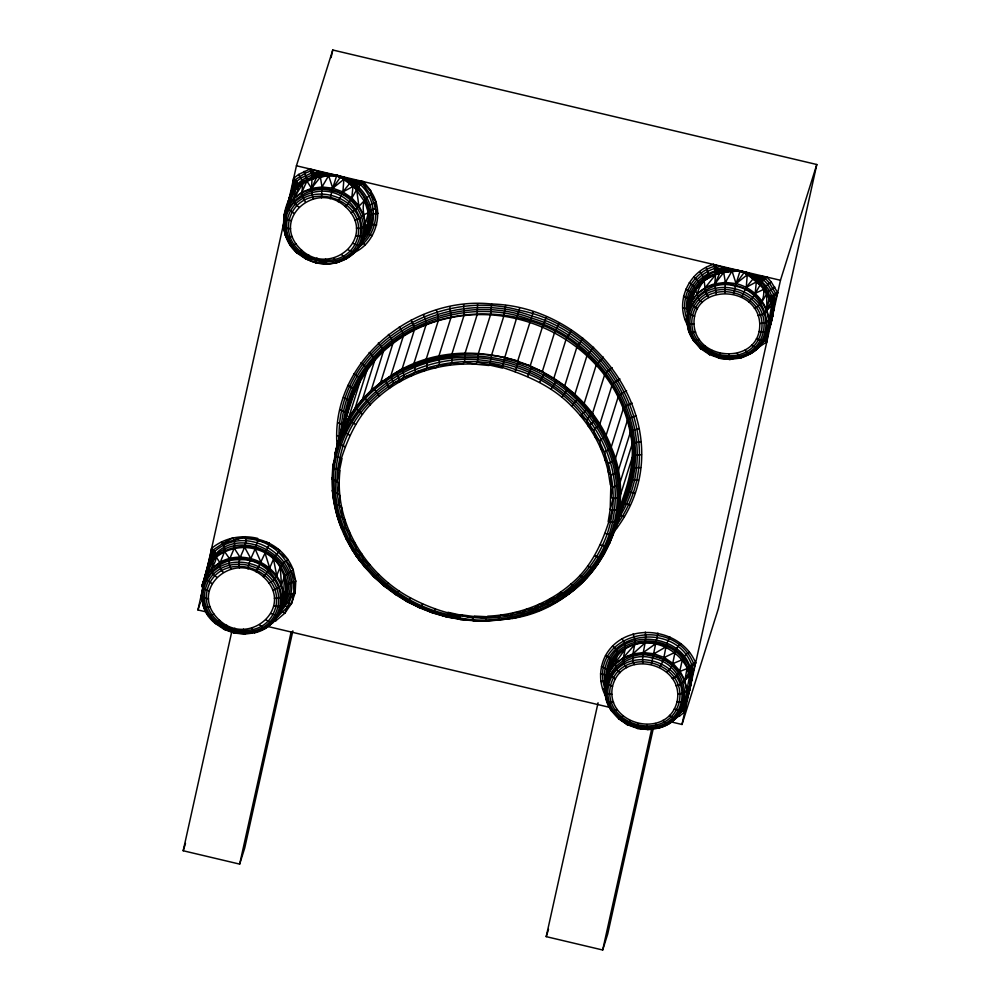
<?xml version="1.0" encoding="UTF-8"?>
<svg xmlns="http://www.w3.org/2000/svg" width="1000" height="1000" viewBox="0 0 1000 1000"><rect width="100%" height="100%" fill="white"/><g stroke="black" fill="none" stroke-linecap="round" stroke-linejoin="round"><path stroke-width="1.5" d="M605.438 684.262C595.15 632.55 674.425 619.288 691.688 664.587C694.663 680.675 685.962 696.025 684.75 712.013L679.8 715.788L678.475 714.262L683.213 710.65C689.825 695.35 690.462 678.525 695.638 662.9C681.213 627.137 624.587 620.688 605.513 655.612C618.263 660.088 607.137 673.875 605.5 682.138L607.137 684.075L612.537 686.363C604.5 724.875 667.55 740.45 677.075 701.625C685.113 663.112 622.075 647.55 612.537 686.363M761.7 342.887L765.275 340.5L770.062 325.775L773.7 309.45L773.7 298.275L775.688 293.512L769.475 283.1L765.337 278.512C749.525 274.438 731.237 264.137 715.612 273.775C694.8 279.513 689.013 303.25 686.812 321.812L690.037 323.738L694 324.125C696.188 362.775 761.15 364.75 759.737 323.55C757.55 284.913 692.588 282.925 694 324.125M248.025 568.95C249.088 558.038 257.1 549.325 257.638 538.387C241.737 534.5 224.262 537.75 211.612 548.387C207.9 573.162 190.2 603.812 215.413 623.513L219.638 620.4C249.762 647.725 296.038 606.55 263.275 576.737C233.15 549.412 186.875 590.588 219.638 620.4M688.225 326.275C674.125 303.488 688.025 271.512 713.375 264.413C730.088 269.962 748.037 271.337 763.838 280.062L767.8 284.462L773.75 294.438L774.712 301.45L773.7 309.45L768.213 330.163L764.725 339.425L761.85 340.6L756.338 338.875M686.812 321.812L687.55 311.087L695.375 290L694.013 286.5L689.275 282.6M410.525 597.9C365.325 573.75 333.925 522.675 339.963 470.775L334.55 468.263L332.887 466.5C341.613 421.725 354.3 372.3 392.85 343.612C424.025 319.662 465.138 310.5 503.775 316.262C543.212 322.175 580.3 343.3 604.538 375.1C617.275 392.062 626.287 411.812 630.225 432.688C636.287 458.575 628.413 484.087 619.312 508.237L617.712 509.675L612.275 510.438C604.438 537.837 593.5 565.612 570.712 584.2C547.812 604.025 517.95 614.925 487.8 616.175L485.662 618.125L461.175 614.8L460.2 616.525C386.3 607.8 322.4 533.562 339.913 458.05C355.575 382 446.262 343.713 515.737 369.7C586.912 390.35 635.95 475.925 602.35 545.612C587.288 578.15 557.15 602.487 522.9 612.362C485.175 624.612 444.75 616.062 410.525 597.9L407.638 601.95L398.312 595.675L420.225 608.075L433.488 613.237L423.2 608.7M205.113 578.5L208.212 564.963L213.088 549.975L222.625 543.612L245.238 536.638C248.337 548.013 236.562 556.525 239.45 567.987M337.362 448.65C328.1 364.8 410.95 295.238 491.637 304.012L490.5 314.85L478.375 353.45L477.312 362.2L475.675 364.2C441.125 362.425 405.725 373.3 379.45 396.1C356.737 414.637 345.775 442.312 337.962 469.637M290.2 244.625L297.475 253.363L301.7 250.238C331.825 277.562 378.1 236.388 345.337 206.588C315.212 179.262 268.938 220.438 301.7 250.238M287.162 208.35L292.162 188.787L293.675 178.238L298.625 174.462L310.012 168.988C326.312 174.537 345.125 174.45 357.15 188.975C373.275 203.5 369.8 227.362 360.85 244.7L356.812 244.9L352.987 243.45M608.325 676.263C609.438 634.825 674.338 630.925 687.525 667.7C694.038 681.35 688.85 695.987 682.3 708.4M605.612 686.625L604.738 691.137L606.788 701.025L611.475 710.9L618.775 718.938L622.987 715.825M681.712 709.6L684.75 712.013L685.4 701.862L690.2 687.463L691.637 668.425L693.625 663.662L695.638 662.9C686.787 669 688.238 684.15 676.038 685.8M764.212 340.125C768.938 326.887 776.263 313.75 772.463 299.188C767.138 274.85 735.987 267.438 714.788 268.463C696.475 274.025 682.987 293.762 687.475 312.887M358 247.7C369.438 240.438 375.75 226.938 375.775 213.588C376.525 205.588 370.525 198.875 371.15 191.15L363.525 181.65C345.925 179.938 329.188 171 311.425 173.025L300.988 178.05L296.45 181.513L290.35 195.338L287.288 208.375L290.275 194.8L295.138 179.812L305.125 173.238L310.775 170.963C319.812 176.5 331.538 172.375 341.262 176.588C348.212 178.637 354.988 181.225 361.987 183.075C387.362 199.562 380.213 242.213 353.038 252.987M205.225 578.525L207.125 568.913M290.65 228.7L286.675 228.312L283.463 226.388L284.188 215.65L290.275 194.8L290.1 197.325C280.413 215.3 280.712 239.775 297.475 253.363M620.15 672.575C608.325 666.137 624.375 652.562 612.463 646.2M209.188 590.938L203.775 588.638L202.138 586.7C202.587 573.962 225.525 560.1 211.612 548.387L211.637 554.425C216.637 561.538 206.838 571.888 216.788 577.15M733.438 294.225L736.087 283.612L749.038 273.387C735.15 267.738 715.688 272.312 703.975 280.825C698.825 287.387 693.238 296.812 702.212 302.425M770.713 322.962L765.537 335.838L766.612 336.388L766.812 341.863L765.275 340.5L766.963 331.562L768.112 331.962L766.812 341.863L758.088 347.675M270.925 613.6L276.425 615.325L279.3 614.15L282.8 604.9L284.688 575.913L293.2 569.8C284.438 545.988 257.975 533.088 233.713 539.775L232.925 537.788L222.625 543.612C230.025 553.263 213.275 563.088 223.275 572.225M285.575 213.475L284.188 215.65C285.637 203.412 307.288 189.638 293.675 178.238L293.7 184.275C298.7 191.375 288.9 201.737 298.85 207M364.862 234.737C368.9 222.8 355.325 201.537 370.962 195.175L376.05 202.013L375.412 209.112L377.938 213.525L373.688 213.85L369.25 215.712L367.887 225.087L360.85 244.7M606.35 681.938C601.213 616.775 709.15 631.163 689 691.737L691.637 679.6C690.062 631.175 607.087 625.513 607.25 678.637M770.062 325.775C775.525 309.613 771.3 291.012 758.5 279.513L740.125 270.75L718.612 268.85L714.137 266.4L713.375 264.413L718.612 268.85L719.538 273.6L714.65 284.875L716.425 294.375M339.113 505.025L335.737 504.6L334.087 503.387L332.45 490.262C334.65 518.475 346.45 545.438 364.675 566.888L369.7 564.6L363.713 560.175L361.812 554.25L356.675 549.987L355.012 543.3L350.65 539.275L349.363 531.825L345.688 528.162L344.925 519.963L341.838 516.712L341.737 507.8L339.113 505.025L339.837 495.475L337.55 493.225L339.25 483.088L332.062 478.75L332.863 465.625L334.725 459.688M341.012 434.862C341.65 341.062 449.15 285.125 531.888 316.038C614.712 338.8 668.05 444.738 617.612 519.8M343.013 428.562C348.35 339.875 452.325 288.05 531.237 318.038C610.487 340.225 663.35 438.85 619.688 513.387M612.888 533.225C688.988 439.562 602.725 306.863 491.637 304.012M298.625 174.462L301.85 179.875L302.6 183.988L293.7 198.425L301.812 192.275L311.462 188.363L312.188 176.85L310.012 168.988L315.25 173.425L316.188 178.162L311.288 189.45L313.062 198.95M684.887 319.5L686.888 319.1C679.05 297.6 692.463 272.738 714.137 266.4L715.612 273.775L714.825 283.8C701.562 287.475 689.987 298.175 687.562 311.975L689.2 313.913L694.6 316.2M708.7 297.5C702.362 289.925 707.125 278.488 699.6 271.575M460.2 616.525L460.125 619.612L473.8 620.413M691.062 680.438C687.663 655.413 659.325 637.087 634.825 644.575C608.4 652.2 596.4 689.125 611.912 711.287L617.35 709.538M655.263 723.462L658.025 728.225C697.4 719.013 690.662 662.85 653.3 656.363C622.263 646.338 591.163 684.137 611.912 711.287M674.287 709.038L679.788 710.75L682.663 709.575L686.162 700.325L686.9 690.413L689.75 674.775L692.65 671.612M745.05 350.175L749.488 354.275C779.912 338.413 767.2 291.163 735.362 286.212C704.325 276.175 673.225 313.975 693.975 341.138L699.412 339.375M774.712 301.45L772.25 317.3L768.213 330.163L768.962 320.262L771.812 304.625L774.712 301.45L777.7 292.75L771.2 281.875L766.888 277.075L755.688 275.575L744.275 272.288L736.087 283.612L725.375 282.4L714.825 283.8L723.713 272.5L740.125 270.75L755.688 275.575L746.25 287.337L741.562 297.213M205.2 578.95C205.938 555.2 234.65 543.075 255.2 549.075C285.363 556.525 293.6 590.262 278.788 614.85M271.85 622.625L275.912 620.7L284.913 613.125L291.462 603.612C301.637 572.35 278.738 539.25 245.637 538.725M689.325 308.075C687.475 287.15 712.738 264.55 732.013 271.05L736.087 283.612C753.162 287.762 767.513 302.4 768.962 320.262L765.85 322.562L759.737 323.55M690.125 306.1C689.488 286.85 707.788 277.15 723.275 271.1C738.825 266.112 751.6 279 766.888 277.075C758.688 283.75 756.338 294.85 748.688 302.013M682.15 710.288C686.15 698.913 693.025 687.25 689.75 674.775M771.213 321.587C776.95 302.825 764.188 283.312 748.288 274.062M295.138 179.812L294.525 185.613L292.162 188.787L292.863 192.475L284.2 216.55L285.837 218.487L291.25 220.775M505.675 305.487L503.775 316.262L491.662 354.85L490.025 363.55C519.513 372.488 549.612 383.3 571.55 406.075C589.8 424.15 603.075 447.3 608.413 472.5L611.112 475.05L610.2 509.513L608.188 521.638L614.188 522.05L617.263 520.325L629.375 481.737L631.425 469.637L634.538 467.725L640.612 467.65M305.338 202.075L301.913 194.762L302.6 183.988C320.875 172.438 342.262 173.65 360.475 184.638C376.725 199.575 378.25 226.95 362.075 242.475L365.262 244.75M626.638 667.663C617.825 659.087 630.837 647.337 621.838 638.85M765.537 335.838C772.7 324.363 774.712 309.525 770.588 296.525L777.7 292.75C768.85 298.85 770.3 313.988 758.1 315.65M327.038 263.425L316.038 262.825L316.95 258.025M457.6 618.45L460.513 619.012L447.088 617.1L448 612.3L472.925 617.875L474.487 616.1L498.3 617.288L501 615.05L510.75 615.35L513.938 612.725L522.9 612.362L526.512 609.212L534.637 608.325L538.587 604.55L545.862 603.275L550.05 598.787L556.5 597.263L560.788 591.987L563.525 594.637L566.562 595.562C604.837 570.25 619.237 524.025 629.375 481.737C640.987 435.988 621.825 386.012 587.4 354.762C514.362 281.637 364.837 309.1 346.25 418.587M611.5 710.2C620.112 721.787 633.75 729.287 648.337 729L637.325 728.413L638.25 723.612M733.413 358.45L729.825 359.438L719.388 358.25L720.312 353.45M354.75 220.212L360.562 217.825L363.562 214.95L358.85 205.775L351.8 197.913L352.987 186.488L357.238 181.737L363.525 181.65C355.337 188.325 352.987 199.425 345.337 206.588M760.6 277.175L756.35 281.913L755.163 293.337L763.65 289.4L766.275 285.863L771.2 281.875M376.688 224.963L372.537 224.338L368.188 225.312L364.575 234.237L368.188 225.312L369.25 215.712L367.663 206.062L353.537 185.875L350.25 182.3L341.087 176.737L336.775 175.312L319.387 173.65L302.438 181.537L292.587 189.762M772.013 295.462L771.5 300.15L772.887 302.95L773.375 309.862M411.112 320.125L413.8 325.85L414.325 330.1L402.2 368.688L404.363 376.8L400.112 381.5L393.738 382.812L389.363 388.312L385.1 379.963C458.75 323.65 579 360.875 611.237 447.125C643.175 519.625 588.913 607.038 512.513 618.4L510.75 615.35M301.812 192.275L307.288 180.338L304.1 171.363M215.413 623.513L215.188 622.638M293.225 247.987L297.175 253.125L306.15 259.2L308.825 255.037M700.837 348.787L693.562 340.05L688.85 330.863L693.525 340.75L700.837 348.787L705.05 345.662M754.338 308.3C761.988 305.1 764.425 297.337 763.65 289.4C757.6 281.212 749.638 274.6 740.125 270.75L736.087 283.612M771.1 321.587C774.875 312.962 771.087 303.175 773.75 294.438M605.513 695.962C598.987 683.438 598.95 668.138 605.513 655.612M607.863 675.662L607.938 669.725L601.45 666.462M666.625 672.163C676.762 665.225 671.05 650.938 680.713 643.625M659.5 667.362C666.2 658.3 663.737 646.325 669.963 637.038M203.512 583.625L202.125 585.812L208.212 564.963L205.35 578.6L208.212 564.963L214.387 551.663C253.438 516.487 319.662 573.05 279.225 612.987M298.2 184.762L290.338 196.325L287.825 205.613C288.95 185.463 309.788 169.062 328.65 175.625L332.738 188.175L330.087 198.8M672.275 678.45C685.1 674.35 677.038 657.05 689.463 652.438M206.163 572.95L205.312 578.612L211.637 554.425L214.387 551.663L213.05 557.062L206.988 569.9L202.125 585.812M651.375 664.388L657.9 633.1M607.9 675.575L608.513 671.587L607.062 679.112M634.362 664.538C629.138 654.525 638.538 643.988 633.025 634.038M287.362 208.4L292.162 188.787M233.713 539.775C238.188 550.288 224.462 558.663 231.012 569.1M677.075 714.887L676.65 717.55C669.15 725.375 658.462 729.188 647.763 729.587L646.825 724.575M287.262 208.787L288.225 202.787M344.9 422.212C355.213 337.825 454.787 291.425 530.65 319.85C607.438 341.575 660.025 435.6 620.413 509.312M614.012 532.137C638.975 455.938 580.112 373.65 504.487 358.462L519.575 308.163M533.212 312.013L517.712 361.012L518.162 362.35L530.262 365.725L531.425 367.45L542.35 371.463L544.163 373.7C560.962 381.925 576.013 394.062 587.375 408.963L580.45 415.7L586.525 419.9L588.35 426.037L593.55 430.087L595.15 437L599.575 440.8L600.8 448.462L604.538 451.925L605.237 460.337L608.4 463.363L608.413 472.5L610.312 484.825L612.675 486.85L610.913 497.2L613.062 498.675L618.525 497.5L620.138 495.962L632.25 457.362L635.375 455.238L641.488 454.663M763.65 289.4L769.062 298.463L771.587 305.512L766.912 310.375L769.062 298.463L770.588 296.525M642.8 663.413C641.538 652.8 646.95 642.7 645.312 632.087M282.8 604.9L286.6 585.575L288.2 583.962L295.75 581.237L293.2 569.8L286.363 561L287.688 559.175L278.65 552.038L279.562 550.037L268.863 545.062L269.325 542.95L257.613 540.538M669.475 715.413L672.688 717.663L676.175 718.2L682.663 709.575L683.737 704.438M737.325 353.3L740.088 358.075C751.413 354.738 763.75 346.7 765.788 334.288M234.887 628.175L233.975 632.987L244.975 633.575M207.013 612.1L197.963 609.963L202.65 588.837M204.25 581.613L284.387 220.125M286.312 211.45L296.438 165.775L332.775 50L816.8 164.513L718.325 608.7L681.988 724.475L669.912 721.612M331.087 57.6L332.775 50M292.863 630.875L244.713 848.037L239.662 864.112L183.2 850.75L231.675 632.075M239.662 864.112L291.175 631.775M653.188 728.913L607.737 933.925L602.688 950L546.213 936.637L598.062 702.775M602.688 950L651.838 728.288M681.988 724.475L780.462 280.287L816.8 164.513M306.15 259.2L306.163 258.475L310.512 260.075M362.438 239.562C386.662 214.513 360.275 172.738 328.65 175.625L322.013 186.975L321.512 197.838M244.7 634.15L233.975 632.987L224.088 629.35L224.1 628.638M712.175 350.462L709.5 354.625L709.513 353.913M732.013 271.05L725.375 282.4L724.862 293.263M630.112 720.625L627.438 724.775L619.825 718.925M356.388 228.125C371.175 231.112 362.35 209 375.412 209.112M279.65 612.65L280.688 608.175M690.2 687.463L686.162 700.325L690.562 681.825L688.525 666.675L693.625 663.662C672.812 612.35 585.062 634.3 605.688 691.2M283.438 225.562L284.5 221.275M202.438 591.438L201.375 595.712L201.975 597.312L208.588 598.862M295.113 186.912L296.45 181.513M348.088 385.25L353.188 388.488L354.712 391.7L338.162 441.725L334.925 454.425L336.562 456.362L341.975 458.663L337.163 481.4M282.175 604.85C297.938 579.113 273.4 545.988 245.025 546.413C231.825 546.362 217.675 551.825 210.55 563.438C205.512 570.262 206.363 579.412 202.138 586.7M613.062 498.675L610.2 509.513L612.275 510.438M504.487 358.462L502.163 368L477.312 362.2M690.4 669.338L691.688 664.587M691.05 301.825L692.463 294.575L695.375 290L703.975 280.825M768.112 331.962L770.675 322.962L767.463 331.712M517.712 361.012C444.338 338.05 350.688 372.975 334.925 454.425L346.562 416.425M567.987 594.075C592.587 577.038 610.288 550.312 616.725 521.1M686.162 700.325L688 695.925M284.188 215.65L288.975 200.012C294.325 183.663 312.438 176.163 328.488 175.312L312.188 176.85M687.663 318.163L686.8 320.988L688.85 331.625L691.875 332.625L695.65 332.038M687.775 695.875L688.612 693.112L685.475 700.55L687.6 695.837M197.963 609.963L200.287 602.537M307.175 181.412L311.462 188.363L322.013 186.975L332.738 188.175L336.775 175.312C362.525 182.787 382.1 215.25 362.075 238.325M183.2 850.75L185.487 843.45M345.262 446.838L340 444.038L338.413 441.912L348.162 419.35L360.275 380.763L358.85 377.35L353.975 373.688M342.6 430.3L354.825 408.988L366.938 370.4L365.625 366.812L361.012 362.725M348.162 419.35L362.512 399.288L374.625 360.7L373.438 356.95L369.15 352.475M354.825 408.988L371.175 390.337L383.288 351.737L382.25 347.85L378.312 343M362.512 399.288L380.737 382.2L392.85 343.612L391.975 339.588L388.413 334.412M530.262 365.725L542.375 327.125L546.475 316.988M542.35 371.463L554.462 332.875L559.263 323.062M553.875 378.188L565.988 339.6L571.438 330.175M564.725 385.85L576.838 347.25L582.913 338.263M574.825 394.363L586.938 355.775L593.587 347.262M584.087 403.675L596.2 365.087L603.375 357.113M593.55 430.087L599.763 424.338L611.875 385.737L614.663 382.425L619.963 378.95M597.35 564.875L598.288 561.912M604.012 554.513L604.95 551.538M609.587 543.562L613.775 530.212M615.638 524.275L620.763 507.95M546.213 936.637L548.513 929.325M768.213 330.163L772.25 317.3M207.113 569.175C226.575 510.487 320.9 561.688 280.087 610.462L284.913 613.125L292.787 593.55L295.15 592.75L295.75 581.237L291.475 571.362M364.062 235.55C360.737 252.775 343.35 263.9 326.463 264L325.525 258.988M282.25 604.637L286.363 594.475L292.787 593.55M274.325 598.275C282.013 599.237 286.438 592.938 286.6 585.575M518.162 362.35L515.075 371.675M212.463 555.763L207.087 569.412M348.175 249.825L354.025 252.862L355.35 251.962L356.312 249.112M275.912 620.7L274.613 619.163L291.462 603.612L295.15 592.75L293.663 582.45M435.087 608.625L433.488 613.237M605.5 682.138L611.9 662.537M285.837 232.525L282.787 227.338L284.637 221.975M207.05 569.663C226.287 517.8 311.613 556.613 282.488 605.625L281.525 605.988M203.588 603.125L200.725 597.5L202.575 592.125M272.688 590.375L280.975 586.013L284.688 575.913M764.725 339.425L770.525 322.962M682.663 709.575L688.462 693.112L685.525 699.463L687.4 695.888M326.763 263.988L316.038 262.825L316.325 262.213M234.262 632.362L223.962 629.237M648.05 729.575L637.325 728.413L637.612 727.8L634.712 726.725M268.863 545.062L256.15 571.938M687.475 695.837L688.5 693.1M289.175 199.025L292.938 191.6M605.487 681.237L608.987 671.988L617.688 654.7M268.913 583.025C279.462 579.462 276.812 565.462 286.363 561M531.425 367.45L527.612 376.488M622.25 503.55L626.65 492.812L629.913 480.975L632.45 480.025L638.45 480.438M622.775 502.825L626.65 492.812L629.15 492.038L635.013 492.912M751.538 345.262L757.375 348.288L759.887 344.513M677.825 714.663L676.65 717.55L668.538 723.7L658.888 727.613L647.475 729.038M289.15 199.262L290.338 196.325M206.988 569.9L215.425 553.35M288.975 200.012L295.462 189.275L302.6 183.988M208.038 567.475L206.912 570.163L210.55 563.438L216.412 557.288L219.75 562.425C244.862 547.863 281.5 565.425 283.55 594.987M282.225 603.812L285.825 595.25C282.488 612.062 272.562 628.925 254.675 632.8L251.9 628.025M263.275 576.737C271.275 570.325 271.212 558.825 278.65 552.038M768.962 320.262L772.625 311.675M677.675 693.7C685.013 694.575 689.625 688.775 690.562 681.825M289.113 199.5L295.462 189.275M289.05 199.75L290.1 197.325L287.688 206.4L295.212 190.25L298.475 187.138M544.163 373.7L539.637 382.4M213.15 560.413L205.625 576.55L210.8 562.625L210.1 558.938M422.55 603.812L420.3 608.162L407.5 601.825L421.912 608.138L420.3 608.162M485.662 618.125L486.512 621.263L487.1 620.675C413.888 624.062 339.888 567.525 334.137 492.475C326.2 419.675 393.6 356.362 464.55 357.7C537.463 354.8 610.887 411.2 616.613 485.938C623.888 553.75 565.45 614.95 499.188 619.85L498.3 617.288M259.637 624.9L264.075 629L272.825 622.775L275.875 616.975M556.225 381.062L551.038 389.35M369.25 215.712L364.513 200.512L356.125 209.188L350.975 212.875M767.575 329.325L769.538 325.675M762.212 301.2L768.138 291.712L774.837 287.125M490.025 363.55L488.988 365.5L475.675 364.2L464.575 361.95L462.35 364.113L451.925 362.8L449.162 365.238L439.475 364.725L436.213 367.575L427.325 367.713L423.65 371.087L415.588 371.75L411.575 375.75L404.363 376.8M290.35 195.338L292.838 190.7L298.538 186.112M338.212 201.788L342.887 191.912L343.925 179.325L345.675 177.95M486.512 621.263L500.3 619.8L486.2 620.712M226.762 625.2L224.088 629.35L215.113 623.288M567.525 389.438L561.712 397.262M336.737 262.65L347.25 258.113L336.737 262.65L333.963 257.875M728.888 354.425L729.825 359.438L740.588 358.038L750.6 353.55L758.713 347.4M658.888 727.613L658.025 728.225M512.513 618.4L525.988 614.663L512.975 618.375L499.188 619.85M577.938 398.775L571.55 406.075M548.675 605.763L537.863 611.038L534.637 608.325M752.312 350.975L749.488 354.275M290.25 196.825L295.212 190.25M559.837 599.587L549.562 605.775L537.263 611.112M608.987 671.988L625.5 648.575M273.3 622.125L264.075 629M668.538 723.7L666.5 724.05L662.987 720.337M565.675 595.675L560.638 599.513L548.9 605.875L545.862 603.275M351.8 197.913L342.887 191.912L332.738 188.175L340.4 177.175C345.662 176.175 351.225 182.925 357.238 181.737L360.475 184.638C353.038 184.938 347.1 180.238 340.913 176.863M352.337 180.138L342.887 191.912L352.987 186.488L356.688 189.975L358.85 205.775M621.7 504.975L624.637 503.65L630.337 505M354.025 252.862C375.2 232.425 359.237 195.613 332.013 190.775C305.387 182.712 275.413 209.412 286.038 236.775L292.288 236.612M399.125 590.95L395.637 594.637L384.125 586.087L364.288 566.562L374.05 577.025L378.612 574.212M311.462 188.363L320.363 177.075L328.65 175.625M587.375 408.963L592.425 413.688L595.725 419.9L588.35 426.037M705.163 287.7L715.45 274.85M614.987 664.013L623.1 657.862L634.825 644.575M682.65 708.587L684.55 706.538L683.475 705.987M690.85 680.875L688.525 666.675L687 668.625L689.525 675.662L684.85 680.537L686.9 690.413M388.45 583.025L384.125 586.087L387.45 588.013L373.713 576.75L366.238 567.962M367.663 206.062L376.05 202.013M623.1 657.862L632.762 653.95L645.062 642.938M332.738 188.175L343.925 179.325L352.987 186.488L344.263 179.137M371.175 390.337L402.2 368.688M586.525 419.9L592.425 413.688L604.538 375.1L607.2 371.6L612.188 367.7M355.35 251.962L346.138 258.85L341.688 254.75M211.637 568.575L219.75 562.425M632.762 653.95L643.312 652.55L655.55 643.787M549.975 605.175C594 583.688 622.812 534.3 618.125 485.238C614.05 433.862 577.525 388.9 530.875 368.913C484.425 348.425 427.2 351.763 385.375 381.362C339.012 412.575 319.962 476.5 341.475 528.038L345.688 528.162M213.363 558.3L216.475 556.263M561.062 598.9L566.562 595.562M643.312 652.55L654.025 653.763L665.6 647.062M312.25 178.35C321.475 172.525 334.988 173.225 343.925 179.325L340.575 177.075M679.8 715.788L671.95 719.837M759.137 331.475L765.138 331.887L767.688 330.938C777.163 288.738 711.375 265.012 691.038 302.787L692.487 305.2L697.4 308.8M677.075 701.625L683.075 702.038L685.625 701.087C695.1 658.888 629.312 635.163 608.975 672.938L610.425 675.362L615.337 678.962M599.575 440.8L606.062 435.513L618.175 396.925L621.062 393.787L626.613 390.763M760.05 285.4L756.35 281.913L746.25 287.337L747.275 274.75L743.763 272.6M312.1 179.425L319.925 175.675L328.325 174.975M296.062 243.95L290.613 245.712L285.487 235.438L283.738 226.975M214 614.113L209.438 615.913L208.113 615.475L203.425 605.6L201.675 597.125M361.812 554.25L357.25 556.062L355.925 555.625L346.125 538.35L352.85 550.662L360.138 561.225L363.713 560.175M380.737 382.2L385.1 379.963M613.237 533.612L610.75 534.375L604.888 533.462M363.562 214.95L368.387 212.65M654.025 653.763L664.188 657.5L674.562 652.55M719.388 358.25L730.113 359.425M604.538 451.925L608.263 450.062L611.237 447.125L623.35 408.537L626.325 405.6L632.087 403.05M608.425 545.688L606.013 546.263L600.35 544.862M283.475 602.6L285.863 602.062L291.462 603.612M664.188 657.5L673.1 663.5L681.85 659.9M336.112 262.137C385.9 247.35 356.625 179.887 311.512 192.8C260.85 208.238 292.075 276.062 337.587 262.025M255.525 632.175L265.188 628.275M657.4 727.725C695.5 718.812 688.975 664.475 652.837 658.2C622.8 648.5 592.725 685.075 612.788 711.338M364.575 234.237L366.912 233.8L372.375 235.6M680.15 671.35L687 668.625L684.85 680.537L680.15 671.35L673.1 663.5M602.337 557.2L600.013 557.612L594.6 555.737M608.4 463.363L612.225 461.825L615.262 459.087L627.375 420.487L630.425 417.75L636.337 415.688M527.35 614.2L538.25 610.45M595.037 568.038L592.812 568.3L587.688 565.988M356.675 549.987L352.388 550.237L352.413 549.525L357.312 556.625M586.575 578.112L584.487 578.212L579.7 575.5M282.787 227.338L284.725 226.8M200.725 597.5L202.662 596.962M611.112 475.05L616.512 473L618.1 471.275L630.225 432.688L633.312 430.15L639.338 428.575M715.612 273.775L731.838 270.75L715.537 272.275M577.05 587.312L575.1 587.288L570.712 584.2M350.65 539.275L346.613 539.562L336.912 514.775L337.475 516.175L341.838 516.712M210.225 606.763L205 607.275L203.425 605.6M613.587 702.188L608.362 702.7L606.788 701.025M602.55 688.825L604.562 688.462M612.675 486.85L616.613 485.938L619.738 483.6L631.85 445.012L634.963 442.675L641.062 441.6M555.188 602.762L553.562 602.5L550.05 598.787M504.637 619.138L508.975 618.462M736.425 358.05L740.938 357.45M525.625 615.25L522.9 612.362M254.675 632.8L244.412 634.163L243.463 629.15M316.087 177.362L320.363 177.075L322.013 186.975M719.45 272.787L723.713 272.5L725.375 282.4M472.925 617.875L473.537 620.988M682.6 307.913L688.112 308.837C686.25 285.688 708.9 265.287 731.688 270.413M600.862 681.4L604.812 681.538M282.488 605.625L287.275 606.675M765.337 278.512L754.237 277.113M473.312 621L486.812 621.25M611.938 694.287L606.425 693.4L604.738 691.137M758.5 279.513L763.838 280.062M464.938 619.487L469.375 619.95M365.613 224.838L368.188 225.312M722.738 357.987L719.475 358.225L709.375 354.513M727.337 358.5L730.4 358.85M235.787 632.537L238.85 632.888M336.938 435.588L340.913 436.275M600.5 673.875L604.475 674.65L607.7 676.912M337.55 493.225L334.137 492.475L332.463 491.087L332.038 477.9L332.062 478.75M684.538 701.663L686.05 702.125M618.987 514.775L624.45 516.562M355.788 236.05L361.788 236.45L364.325 235.512C373.8 193.3 308.025 169.587 287.675 207.362L289.137 209.775L294.05 213.375M273.725 606.2L279.725 606.613L282.262 605.662C291.737 563.462 225.963 539.738 205.613 577.513L207.075 579.925L211.988 583.525M328.175 174.613L319.1 172.425L320.363 177.075M731.538 270.038L722.45 267.85L723.713 272.5M337.8 422.6L344.387 425.262M296.438 165.775L780.462 280.287M268.087 626.55L610.35 707.525M350.887 181.688L356.15 182.975M744.438 272.162L749.038 273.387M437.337 613.663L441.637 614.875M683.512 296.312L688.925 298.6L690.575 301.438M339.975 409.812L345.375 412.113L347.025 414.938L350.275 402.212L348.688 400.1L343.413 397.325M435.875 613.325L447.163 617.062L433.488 613.175L434.462 612.85L430.288 611.287M344.938 178.637L351.575 180.975M559.913 599.65L556.5 597.263M710.962 354.438L718.225 357.113M306.025 259.088L316.112 262.787M627.325 724.675L637.413 728.375M228.45 630.237L232.812 631.838M341.087 176.737L345.3 178.325M397.35 595.275L388.587 588.938L395.9 593.975M743.938 272.5L753.612 277.725M714.788 268.463L718.975 270.363M311.425 173.025L315.613 174.938M685.775 289.2L690.925 292.337L692.463 294.575M744.1 272.4L747.95 274.325M340.75 176.975L344.6 178.9M349.812 435.425L344.738 432.15L343.225 429.85M617.413 527.525L615.575 526.475C676.363 445 612.6 327.9 519.113 310.188C435.125 286.6 334.237 349.325 339.212 441.55M407.638 601.95L395.637 594.637M761.325 283.113L747.275 274.75L760.5 284.4M349.162 183.188L357.975 187.688L355.15 184.088M355.562 424.55L352.075 422.137L349.312 418.325M700.537 348.55L709.5 354.625M297.25 252.488L301.075 255.05M627.438 724.775L618.775 718.938M763.775 339.45L765.275 340.5M362.463 414.312L357.938 410.112L356.625 407.488M374.05 577.025L384.412 586.3M266.125 619.987L271.962 623.013C296.488 599.125 271.212 557.375 239.513 559.763C211.275 558.2 190.938 592.812 208.562 615.862M360.138 561.225L355.925 555.625M752.513 278.612L756.35 281.913M370.45 404.787L366.262 400.188L365.075 397.413M693.925 276.663L698.112 281.275L699.3 284.05M341.475 528.038L340.938 526.737M286.038 236.775L285.487 235.438M379.45 396.1L375.65 391.125L374.6 388.212M595.725 419.9L599.763 424.338M210.15 617.025L214.188 621.512M363.462 564.625L359.75 560.175L364.675 566.888M361.987 183.075L370.962 195.175M399.375 326.763L402.512 332.225L403.225 336.375L391.112 374.963L391.812 379.113L393.738 382.812M224.725 551.75L229.4 558.525M769.062 298.463L772.25 303.762L773.125 310.287M234.387 548.413L239.95 557.125M221.475 541.8L222.625 543.612M400.112 381.5L396.463 372.762M706.137 267.45L709.538 276.325M244.762 547.5L250.675 558.337M689.438 670.312L690.825 673.1L691.325 680.013M423.5 314.55L425.725 320.487L426.05 324.825L413.938 363.413L415.588 371.75M695.375 290L697.05 293.85M255.2 549.075L260.837 562.062M436.463 310.087L438.188 316.2L438.3 320.613L426.188 359.2L427.325 367.713M265 553.025L269.738 568.062M449.862 306.788L450.988 317.475L438.875 356.075L439.475 364.725M771.587 305.512L772.75 311.175M689.525 675.662L690.688 681.325M273.525 559.087L276.788 575.925M771.812 304.625L772.913 310.712M463.612 304.662L463.988 315.475L451.875 354.062L451.925 362.8M280.238 566.9L281.5 585.112M477.575 303.738L477.188 314.587L465.075 353.188L464.575 361.95M334.075 502.587L334.087 503.387M332.863 465.625L332.887 466.5M766.675 293.788L766.912 310.375M336.087 469.025C326.863 542.337 389.288 609.175 460.087 618.025C529.225 630.913 607.125 583.125 614.35 510.412C623.575 437.088 561.15 370.262 490.337 361.413C421.213 348.525 343.312 396.312 336.087 469.025M203.775 588.638C194.325 633.975 268.512 652.288 279.725 606.613C289.188 561.275 214.988 542.962 203.775 588.638M205.287 589.55C196.25 632.888 267.175 650.387 277.887 606.725C286.938 563.387 216.012 545.875 205.287 589.55M207.138 590.325C198.575 631.337 265.7 647.913 275.85 606.587C284.4 565.575 217.275 549 207.138 590.325M287.35 219.387C278.312 262.725 349.237 280.238 359.95 236.575C369 193.238 298.075 175.725 287.35 219.387M289.2 220.175C280.637 261.188 347.762 277.762 357.912 236.425C366.463 195.425 299.337 178.85 289.2 220.175M608.65 684.975C599.6 728.312 670.525 745.825 681.25 702.15C690.288 658.812 619.362 641.312 608.65 684.975M610.487 685.763C601.925 726.775 669.05 743.337 679.2 702.013C687.763 661 620.638 644.425 610.487 685.763M689.2 313.913C679.737 359.237 753.925 377.562 765.138 331.887C774.6 286.55 700.413 268.238 689.2 313.913M690.713 314.825C681.663 358.15 752.588 375.662 763.312 332C772.35 288.663 701.425 271.15 690.713 314.825M692.55 315.6C683.988 356.613 751.112 373.188 761.263 331.863C769.825 290.85 702.7 274.275 692.55 315.6"/></g></svg>
